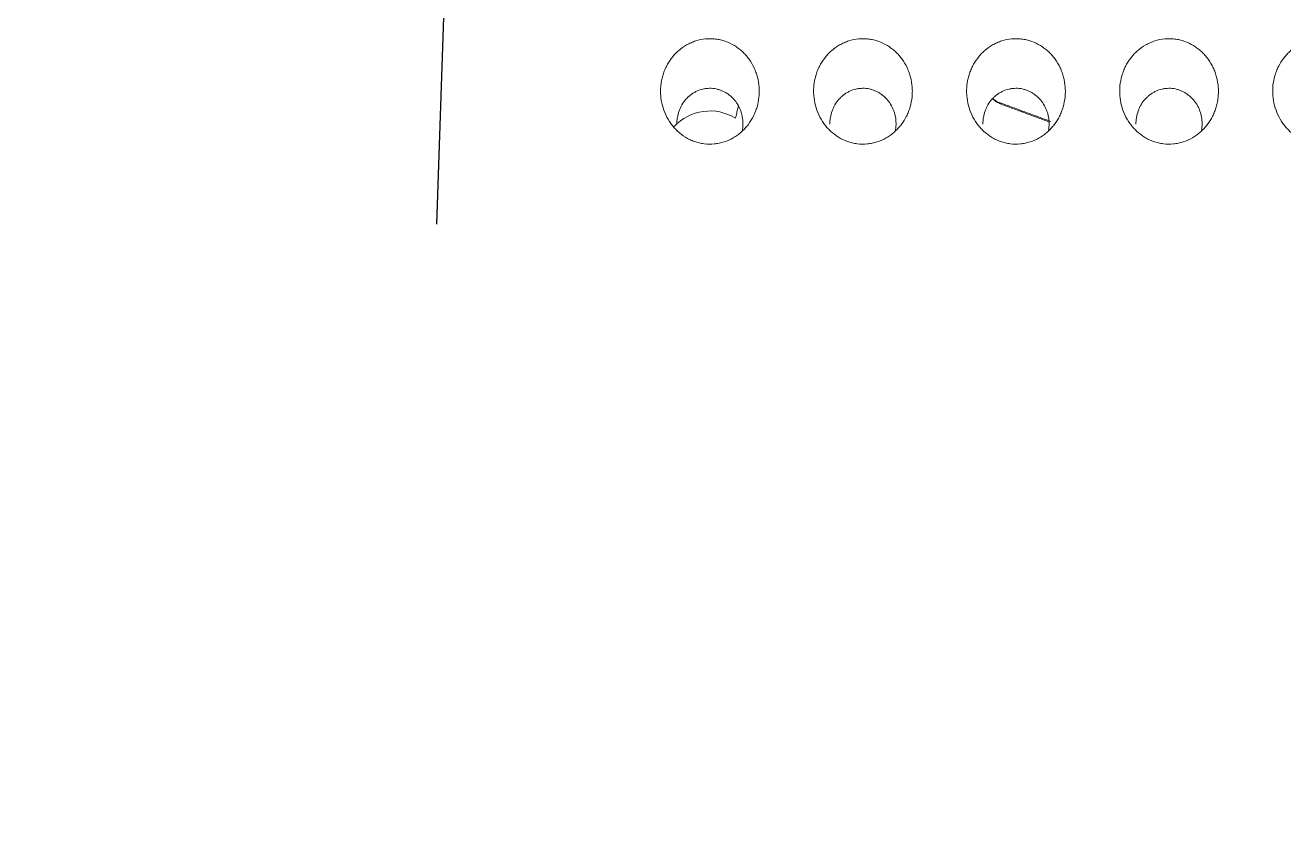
# Model space of a CAD drawing. Header units: inches. Extents: x 3778 to 56227, y -16914 to 35091.
# Drawn here: x 42826.02 to 42850.59, y -12682.39 to -12666.7 of the extents above; entities that cross this region are included whole.
import ezdxf

# ---------------------------------------------------------------- set-up
doc = ezdxf.new("R2010")
doc.units = ezdxf.units.IN
doc.header["$LTSCALE"] = 100
doc.header["$MEASUREMENT"] = 0
doc.linetypes.add('DH-HID2', pattern=[1.2, 0.8, -0.4])
doc.layers.add('2-con', color=2, linetype='Continuous')
doc.layers.add('FU-FURM', color=251, linetype='DH-HID2')
doc.layers.add('mark-B', color=2, linetype='Continuous', lineweight=20)

# ---------------------------------------------------------------- blocks, each defined once
blk = doc.blocks.new('cjscjdeh')
at = {"layer": 'FU-FURM', "color": 8}
blk.add_line((150668.99, 67933.385), (150679.648, 68251.525), dxfattribs=at)
blk = doc.blocks.new('무풍1WAY 대형')
at = {"layer": 'mark-B'}
for centre, major_axis, ratio, start_param, end_param in [((-155.34, -409.572), (0, -1.002), 0.971746, 5.743447, 7.086078), ((-161.09, -410.895), (0.068, 0.187), 0.588258, 5.866146, 6.304041)]:
    blk.add_ellipse(centre, major_axis=major_axis, ratio=ratio, start_param=start_param, end_param=end_param, dxfattribs=at)
for points, knots in [([(-166.527, -410.329), (-166.489, -410.383), (-166.456, -410.439), (-166.401, -410.556), (-166.379, -410.617), (-166.346, -410.744), (-166.335, -410.808), (-166.327, -410.905), (-166.326, -410.938), (-166.327, -410.987), (-166.327, -411.003), (-166.329, -411.036), (-166.33, -411.052), (-166.339, -411.133), (-166.351, -411.197), (-166.378, -411.29), (-166.388, -411.321), (-166.412, -411.382), (-166.425, -411.412), (-166.469, -411.5), (-166.503, -411.555), (-166.562, -411.632), (-166.583, -411.657), (-166.617, -411.693), (-166.628, -411.705), (-166.652, -411.727), (-166.664, -411.739), (-166.725, -411.792), (-166.778, -411.83), (-166.849, -411.87), (-166.863, -411.878), (-166.892, -411.893), (-166.907, -411.9), (-166.952, -411.92), (-166.983, -411.931), (-167.076, -411.961), (-167.139, -411.974), (-167.221, -411.981), (-167.238, -411.983), (-167.27, -411.984), (-167.287, -411.984), (-167.336, -411.983), (-167.401, -411.979), (-167.465, -411.968), (-167.513, -411.956), (-167.529, -411.952), (-167.56, -411.943), (-167.576, -411.938), (-167.653, -411.911), (-167.712, -411.883), (-167.782, -411.841), (-167.796, -411.832), (-167.823, -411.814), (-167.863, -411.785), (-167.925, -411.733), (-167.971, -411.686), (-168.014, -411.637), (-168.035, -411.611), (-168.092, -411.532), (-168.125, -411.476), (-168.159, -411.402), (-168.166, -411.387), (-168.179, -411.357), (-168.184, -411.342), (-168.201, -411.295), (-168.211, -411.264), (-168.235, -411.17), (-168.246, -411.106), (-168.253, -411.008), (-168.254, -410.975), (-168.253, -410.91), (-168.251, -410.877), (-168.241, -410.781), (-168.229, -410.717), (-168.206, -410.638), (-168.201, -410.622), (-168.191, -410.591), (-168.174, -410.545), (-168.154, -410.501), (-168.111, -410.414), (-168.077, -410.359), (-168.017, -410.28), (-167.996, -410.255), (-167.951, -410.208), (-167.905, -410.162), (-167.854, -410.122), (-167.815, -410.093), (-167.801, -410.084), (-167.773, -410.066), (-167.759, -410.057), (-167.688, -410.017), (-167.629, -409.99), (-167.536, -409.96), (-167.504, -409.952), (-167.456, -409.942), (-167.44, -409.939), (-167.407, -409.934), (-167.391, -409.932), (-167.31, -409.925), (-167.245, -409.925), (-167.164, -409.936), (-167.147, -409.938), (-167.115, -409.944), (-167.067, -409.954), (-166.989, -409.977), (-166.928, -410.002), (-166.884, -410.023), (-166.869, -410.03), (-166.84, -410.046), (-166.826, -410.054), (-166.756, -410.097), (-166.705, -410.137), (-166.633, -410.204), (-166.61, -410.227), (-166.567, -410.277), (-166.546, -410.302), (-166.527, -410.329)], [0, 0, 0, 0, 0.03125, 0.03125, 0.0625, 0.0625, 0.09375, 0.09375, 0.109375, 0.109375, 0.117187, 0.117187, 0.125, 0.125, 0.15625, 0.15625, 0.171875, 0.171875, 0.1875, 0.1875, 0.21875, 0.21875, 0.234375, 0.234375, 0.242187, 0.242187, 0.25, 0.25, 0.28125, 0.28125, 0.289062, 0.289062, 0.296875, 0.296875, 0.3125, 0.3125, 0.34375, 0.34375, 0.351562, 0.351562, 0.359375, 0.359375, 0.375, 0.390625, 0.390625, 0.398437, 0.398437, 0.40625, 0.40625, 0.4375, 0.4375, 0.445312, 0.445312, 0.453125, 0.46875, 0.484375, 0.484375, 0.5, 0.5, 0.53125, 0.53125, 0.539062, 0.539062, 0.546875, 0.546875, 0.5625, 0.5625, 0.59375, 0.59375, 0.609375, 0.609375, 0.625, 0.625, 0.65625, 0.65625, 0.664062, 0.664062, 0.671875, 0.6875, 0.6875, 0.71875, 0.71875, 0.734375, 0.734375, 0.75, 0.765625, 0.765625, 0.773437, 0.773437, 0.78125, 0.78125, 0.8125, 0.8125, 0.828125, 0.828125, 0.835937, 0.835937, 0.84375, 0.84375, 0.875, 0.875, 0.882812, 0.882812, 0.890625, 0.90625, 0.921875, 0.921875, 0.929687, 0.929687, 0.9375, 0.9375, 0.96875, 0.96875, 0.984375, 0.984375, 1, 1, 1, 1]), ([(-163.539, -410.329), (-163.501, -410.383), (-163.468, -410.439), (-163.414, -410.556), (-163.391, -410.617), (-163.358, -410.744), (-163.347, -410.808), (-163.34, -410.905), (-163.339, -410.938), (-163.339, -410.987), (-163.34, -411.003), (-163.342, -411.036), (-163.343, -411.052), (-163.351, -411.133), (-163.363, -411.197), (-163.39, -411.29), (-163.401, -411.321), (-163.424, -411.382), (-163.438, -411.412), (-163.481, -411.5), (-163.516, -411.555), (-163.575, -411.632), (-163.596, -411.657), (-163.629, -411.693), (-163.641, -411.705), (-163.664, -411.727), (-163.676, -411.739), (-163.738, -411.792), (-163.79, -411.83), (-163.861, -411.87), (-163.875, -411.878), (-163.905, -411.893), (-163.92, -411.9), (-163.965, -411.92), (-163.995, -411.931), (-164.088, -411.961), (-164.152, -411.974), (-164.234, -411.981), (-164.25, -411.983), (-164.283, -411.984), (-164.299, -411.984), (-164.348, -411.983), (-164.413, -411.979), (-164.477, -411.968), (-164.525, -411.956), (-164.541, -411.952), (-164.573, -411.943), (-164.588, -411.938), (-164.665, -411.911), (-164.724, -411.883), (-164.794, -411.841), (-164.808, -411.832), (-164.835, -411.814), (-164.875, -411.785), (-164.938, -411.733), (-164.983, -411.686), (-165.026, -411.637), (-165.047, -411.611), (-165.105, -411.532), (-165.137, -411.476), (-165.172, -411.402), (-165.178, -411.387), (-165.191, -411.357), (-165.197, -411.342), (-165.214, -411.295), (-165.223, -411.264), (-165.248, -411.17), (-165.258, -411.106), (-165.266, -411.008), (-165.267, -410.975), (-165.266, -410.91), (-165.264, -410.877), (-165.254, -410.781), (-165.242, -410.717), (-165.219, -410.638), (-165.214, -410.622), (-165.203, -410.591), (-165.186, -410.545), (-165.167, -410.501), (-165.123, -410.414), (-165.089, -410.359), (-165.029, -410.28), (-165.008, -410.255), (-164.964, -410.208), (-164.917, -410.162), (-164.867, -410.122), (-164.827, -410.093), (-164.814, -410.084), (-164.786, -410.066), (-164.772, -410.057), (-164.701, -410.017), (-164.641, -409.99), (-164.548, -409.96), (-164.517, -409.952), (-164.469, -409.942), (-164.452, -409.939), (-164.42, -409.934), (-164.404, -409.932), (-164.323, -409.925), (-164.257, -409.925), (-164.176, -409.936), (-164.16, -409.938), (-164.127, -409.944), (-164.079, -409.954), (-164.001, -409.977), (-163.941, -410.002), (-163.896, -410.023), (-163.882, -410.03), (-163.853, -410.046), (-163.839, -410.054), (-163.769, -410.097), (-163.717, -410.137), (-163.646, -410.204), (-163.623, -410.227), (-163.579, -410.277), (-163.559, -410.302), (-163.539, -410.329)], [0, 0, 0, 0, 0.03125, 0.03125, 0.0625, 0.0625, 0.09375, 0.09375, 0.109375, 0.109375, 0.117187, 0.117187, 0.125, 0.125, 0.15625, 0.15625, 0.171875, 0.171875, 0.1875, 0.1875, 0.21875, 0.21875, 0.234375, 0.234375, 0.242187, 0.242187, 0.25, 0.25, 0.28125, 0.28125, 0.289062, 0.289062, 0.296875, 0.296875, 0.3125, 0.3125, 0.34375, 0.34375, 0.351562, 0.351562, 0.359375, 0.359375, 0.375, 0.390625, 0.390625, 0.398438, 0.398438, 0.40625, 0.40625, 0.4375, 0.4375, 0.445313, 0.445313, 0.453125, 0.46875, 0.484375, 0.484375, 0.5, 0.5, 0.53125, 0.53125, 0.539063, 0.539063, 0.546875, 0.546875, 0.5625, 0.5625, 0.59375, 0.59375, 0.609375, 0.609375, 0.625, 0.625, 0.65625, 0.65625, 0.664063, 0.664063, 0.671875, 0.6875, 0.6875, 0.71875, 0.71875, 0.734375, 0.734375, 0.75, 0.765625, 0.765625, 0.773438, 0.773438, 0.78125, 0.78125, 0.8125, 0.8125, 0.828125, 0.828125, 0.835938, 0.835938, 0.84375, 0.84375, 0.875, 0.875, 0.882813, 0.882813, 0.890625, 0.90625, 0.921875, 0.921875, 0.929688, 0.929688, 0.9375, 0.9375, 0.96875, 0.96875, 0.984375, 0.984375, 1, 1, 1, 1]), ([(-160.552, -410.329), (-160.513, -410.383), (-160.481, -410.439), (-160.426, -410.556), (-160.404, -410.617), (-160.371, -410.744), (-160.36, -410.808), (-160.352, -410.905), (-160.351, -410.938), (-160.352, -410.987), (-160.352, -411.003), (-160.354, -411.036), (-160.355, -411.052), (-160.364, -411.133), (-160.376, -411.197), (-160.403, -411.29), (-160.413, -411.321), (-160.437, -411.382), (-160.45, -411.412), (-160.494, -411.5), (-160.528, -411.555), (-160.587, -411.632), (-160.608, -411.657), (-160.642, -411.693), (-160.653, -411.705), (-160.677, -411.727), (-160.689, -411.739), (-160.75, -411.792), (-160.803, -411.83), (-160.873, -411.87), (-160.888, -411.878), (-160.917, -411.893), (-160.932, -411.9), (-160.977, -411.92), (-161.008, -411.931), (-161.101, -411.961), (-161.164, -411.974), (-161.246, -411.981), (-161.263, -411.983), (-161.295, -411.984), (-161.312, -411.984), (-161.361, -411.983), (-161.425, -411.979), (-161.49, -411.968), (-161.538, -411.956), (-161.554, -411.952), (-161.585, -411.943), (-161.601, -411.938), (-161.678, -411.911), (-161.737, -411.883), (-161.807, -411.841), (-161.821, -411.832), (-161.848, -411.814), (-161.888, -411.785), (-161.95, -411.733), (-161.995, -411.686), (-162.039, -411.637), (-162.059, -411.611), (-162.117, -411.532), (-162.15, -411.476), (-162.184, -411.402), (-162.191, -411.387), (-162.203, -411.357), (-162.209, -411.342), (-162.226, -411.295), (-162.236, -411.264), (-162.26, -411.17), (-162.271, -411.106), (-162.278, -411.008), (-162.279, -410.975), (-162.278, -410.91), (-162.276, -410.877), (-162.266, -410.781), (-162.254, -410.717), (-162.231, -410.638), (-162.226, -410.622), (-162.216, -410.591), (-162.199, -410.545), (-162.179, -410.501), (-162.136, -410.414), (-162.101, -410.359), (-162.042, -410.28), (-162.02, -410.255), (-161.976, -410.208), (-161.93, -410.162), (-161.879, -410.122), (-161.839, -410.093), (-161.826, -410.084), (-161.798, -410.066), (-161.784, -410.057), (-161.713, -410.017), (-161.654, -409.99), (-161.561, -409.96), (-161.529, -409.952), (-161.481, -409.942), (-161.465, -409.939), (-161.432, -409.934), (-161.416, -409.932), (-161.335, -409.925), (-161.27, -409.925), (-161.188, -409.936), (-161.172, -409.938), (-161.14, -409.944), (-161.092, -409.954), (-161.014, -409.977), (-160.953, -410.002), (-160.909, -410.023), (-160.894, -410.03), (-160.865, -410.046), (-160.851, -410.054), (-160.781, -410.097), (-160.73, -410.137), (-160.658, -410.204), (-160.635, -410.227), (-160.592, -410.277), (-160.571, -410.302), (-160.552, -410.329)], [0, 0, 0, 0, 0.03125, 0.03125, 0.0625, 0.0625, 0.09375, 0.09375, 0.109375, 0.109375, 0.117188, 0.117188, 0.125, 0.125, 0.15625, 0.15625, 0.171875, 0.171875, 0.1875, 0.1875, 0.21875, 0.21875, 0.234375, 0.234375, 0.242188, 0.242188, 0.25, 0.25, 0.28125, 0.28125, 0.289063, 0.289063, 0.296875, 0.296875, 0.3125, 0.3125, 0.34375, 0.34375, 0.351563, 0.351563, 0.359375, 0.359375, 0.375, 0.390625, 0.390625, 0.398438, 0.398438, 0.40625, 0.40625, 0.4375, 0.4375, 0.445313, 0.445313, 0.453125, 0.46875, 0.484375, 0.484375, 0.5, 0.5, 0.53125, 0.53125, 0.539063, 0.539063, 0.546875, 0.546875, 0.5625, 0.5625, 0.59375, 0.59375, 0.609375, 0.609375, 0.625, 0.625, 0.65625, 0.65625, 0.664063, 0.664063, 0.671875, 0.6875, 0.6875, 0.71875, 0.71875, 0.734375, 0.734375, 0.75, 0.765625, 0.765625, 0.773438, 0.773438, 0.78125, 0.78125, 0.8125, 0.8125, 0.828125, 0.828125, 0.835938, 0.835938, 0.84375, 0.84375, 0.875, 0.875, 0.882813, 0.882813, 0.890625, 0.90625, 0.921875, 0.921875, 0.929688, 0.929688, 0.9375, 0.9375, 0.96875, 0.96875, 0.984375, 0.984375, 1, 1, 1, 1]), ([(-157.564, -410.329), (-157.526, -410.383), (-157.493, -410.439), (-157.438, -410.556), (-157.416, -410.617), (-157.383, -410.744), (-157.372, -410.808), (-157.365, -410.905), (-157.364, -410.938), (-157.364, -410.987), (-157.365, -411.003), (-157.366, -411.036), (-157.368, -411.052), (-157.376, -411.133), (-157.388, -411.197), (-157.415, -411.29), (-157.425, -411.321), (-157.449, -411.382), (-157.463, -411.412), (-157.506, -411.5), (-157.541, -411.555), (-157.6, -411.632), (-157.621, -411.657), (-157.654, -411.693), (-157.666, -411.705), (-157.689, -411.727), (-157.701, -411.739), (-157.762, -411.792), (-157.815, -411.83), (-157.886, -411.87), (-157.9, -411.878), (-157.93, -411.893), (-157.945, -411.9), (-157.99, -411.92), (-158.02, -411.931), (-158.113, -411.961), (-158.177, -411.974), (-158.259, -411.981), (-158.275, -411.983), (-158.308, -411.984), (-158.324, -411.984), (-158.373, -411.983), (-158.438, -411.979), (-158.502, -411.968), (-158.55, -411.956), (-158.566, -411.952), (-158.598, -411.943), (-158.613, -411.938), (-158.69, -411.911), (-158.749, -411.883), (-158.819, -411.841), (-158.833, -411.832), (-158.86, -411.814), (-158.9, -411.785), (-158.962, -411.733), (-159.008, -411.686), (-159.051, -411.637), (-159.072, -411.611), (-159.129, -411.532), (-159.162, -411.476), (-159.197, -411.402), (-159.203, -411.387), (-159.216, -411.357), (-159.222, -411.342), (-159.239, -411.295), (-159.248, -411.264), (-159.273, -411.17), (-159.283, -411.106), (-159.291, -411.008), (-159.292, -410.975), (-159.291, -410.91), (-159.289, -410.877), (-159.279, -410.781), (-159.266, -410.717), (-159.244, -410.638), (-159.239, -410.622), (-159.228, -410.591), (-159.211, -410.545), (-159.192, -410.501), (-159.148, -410.414), (-159.114, -410.359), (-159.054, -410.28), (-159.033, -410.255), (-158.989, -410.208), (-158.942, -410.162), (-158.892, -410.122), (-158.852, -410.093), (-158.838, -410.084), (-158.811, -410.066), (-158.797, -410.057), (-158.726, -410.017), (-158.666, -409.99), (-158.573, -409.96), (-158.542, -409.952), (-158.493, -409.942), (-158.477, -409.939), (-158.445, -409.934), (-158.429, -409.932), (-158.347, -409.925), (-158.282, -409.925), (-158.201, -409.936), (-158.185, -409.938), (-158.152, -409.944), (-158.104, -409.954), (-158.026, -409.977), (-157.966, -410.002), (-157.921, -410.023), (-157.907, -410.03), (-157.878, -410.046), (-157.864, -410.054), (-157.794, -410.097), (-157.742, -410.137), (-157.67, -410.204), (-157.647, -410.227), (-157.604, -410.277), (-157.584, -410.302), (-157.564, -410.329)], [0, 0, 0, 0, 0.03125, 0.03125, 0.0625, 0.0625, 0.09375, 0.09375, 0.109375, 0.109375, 0.117188, 0.117188, 0.125, 0.125, 0.15625, 0.15625, 0.171875, 0.171875, 0.1875, 0.1875, 0.21875, 0.21875, 0.234375, 0.234375, 0.242188, 0.242188, 0.25, 0.25, 0.28125, 0.28125, 0.289063, 0.289063, 0.296875, 0.296875, 0.3125, 0.3125, 0.34375, 0.34375, 0.351562, 0.351562, 0.359375, 0.359375, 0.375, 0.390625, 0.390625, 0.398437, 0.398437, 0.40625, 0.40625, 0.4375, 0.4375, 0.445312, 0.445312, 0.453125, 0.46875, 0.484375, 0.484375, 0.5, 0.5, 0.53125, 0.53125, 0.539062, 0.539062, 0.546875, 0.546875, 0.5625, 0.5625, 0.59375, 0.59375, 0.609375, 0.609375, 0.625, 0.625, 0.65625, 0.65625, 0.664062, 0.664062, 0.671875, 0.6875, 0.6875, 0.71875, 0.71875, 0.734375, 0.734375, 0.75, 0.765625, 0.765625, 0.773437, 0.773437, 0.78125, 0.78125, 0.8125, 0.8125, 0.828125, 0.828125, 0.835938, 0.835938, 0.84375, 0.84375, 0.875, 0.875, 0.882812, 0.882812, 0.890625, 0.90625, 0.921875, 0.921875, 0.929688, 0.929688, 0.9375, 0.9375, 0.96875, 0.96875, 0.984375, 0.984375, 1, 1, 1, 1]), ([(-154.577, -410.329), (-154.538, -410.383), (-154.506, -410.439), (-154.451, -410.556), (-154.429, -410.617), (-154.395, -410.744), (-154.385, -410.808), (-154.377, -410.905), (-154.376, -410.938), (-154.377, -410.987), (-154.377, -411.003), (-154.379, -411.036), (-154.38, -411.052), (-154.388, -411.133), (-154.401, -411.197), (-154.428, -411.29), (-154.438, -411.321), (-154.462, -411.382), (-154.475, -411.412), (-154.519, -411.5), (-154.553, -411.555), (-154.612, -411.632), (-154.633, -411.657), (-154.667, -411.693), (-154.678, -411.705), (-154.702, -411.727), (-154.714, -411.739), (-154.775, -411.792), (-154.828, -411.83), (-154.898, -411.87), (-154.913, -411.878), (-154.942, -411.893), (-154.957, -411.9), (-155.002, -411.92), (-155.033, -411.931), (-155.125, -411.961), (-155.189, -411.974), (-155.271, -411.981), (-155.288, -411.983), (-155.32, -411.984), (-155.337, -411.984), (-155.385, -411.983), (-155.45, -411.979), (-155.515, -411.968), (-155.563, -411.956), (-155.579, -411.952), (-155.61, -411.943), (-155.626, -411.938), (-155.703, -411.911), (-155.762, -411.883), (-155.832, -411.841), (-155.846, -411.832), (-155.873, -411.814), (-155.913, -411.785), (-155.975, -411.733), (-156.02, -411.686), (-156.064, -411.637), (-156.084, -411.611), (-156.142, -411.532), (-156.175, -411.476), (-156.209, -411.402), (-156.216, -411.387), (-156.228, -411.357), (-156.234, -411.342), (-156.251, -411.295), (-156.261, -411.264), (-156.285, -411.17), (-156.296, -411.106), (-156.303, -411.008), (-156.304, -410.975), (-156.303, -410.91), (-156.301, -410.877), (-156.291, -410.781), (-156.279, -410.717), (-156.256, -410.638), (-156.251, -410.622), (-156.241, -410.591), (-156.224, -410.545), (-156.204, -410.501), (-156.161, -410.414), (-156.126, -410.359), (-156.066, -410.28), (-156.045, -410.255), (-156.001, -410.208), (-155.955, -410.162), (-155.904, -410.122), (-155.864, -410.093), (-155.851, -410.084), (-155.823, -410.066), (-155.809, -410.057), (-155.738, -410.017), (-155.679, -409.99), (-155.586, -409.96), (-155.554, -409.952), (-155.506, -409.942), (-155.49, -409.939), (-155.457, -409.934), (-155.441, -409.932), (-155.36, -409.925), (-155.295, -409.925), (-155.213, -409.936), (-155.197, -409.938), (-155.165, -409.944), (-155.117, -409.954), (-155.038, -409.977), (-154.978, -410.002), (-154.934, -410.023), (-154.919, -410.03), (-154.89, -410.046), (-154.876, -410.054), (-154.806, -410.097), (-154.755, -410.137), (-154.683, -410.204), (-154.66, -410.227), (-154.617, -410.277), (-154.596, -410.302), (-154.577, -410.329)], [0, 0, 0, 0, 0.03125, 0.03125, 0.0625, 0.0625, 0.09375, 0.09375, 0.109375, 0.109375, 0.117188, 0.117188, 0.125, 0.125, 0.15625, 0.15625, 0.171875, 0.171875, 0.1875, 0.1875, 0.21875, 0.21875, 0.234375, 0.234375, 0.242188, 0.242188, 0.25, 0.25, 0.28125, 0.28125, 0.289063, 0.289063, 0.296875, 0.296875, 0.3125, 0.3125, 0.34375, 0.34375, 0.351563, 0.351563, 0.359375, 0.359375, 0.375, 0.390625, 0.390625, 0.398438, 0.398438, 0.40625, 0.40625, 0.4375, 0.4375, 0.445312, 0.445312, 0.453125, 0.46875, 0.484375, 0.484375, 0.5, 0.5, 0.53125, 0.53125, 0.539062, 0.539062, 0.546875, 0.546875, 0.5625, 0.5625, 0.59375, 0.59375, 0.609375, 0.609375, 0.625, 0.625, 0.65625, 0.65625, 0.664062, 0.664062, 0.671875, 0.6875, 0.6875, 0.71875, 0.71875, 0.734375, 0.734375, 0.75, 0.765625, 0.765625, 0.773437, 0.773437, 0.78125, 0.78125, 0.8125, 0.8125, 0.828125, 0.828125, 0.835937, 0.835937, 0.84375, 0.84375, 0.875, 0.875, 0.882812, 0.882812, 0.890625, 0.90625, 0.921875, 0.921875, 0.929687, 0.929687, 0.9375, 0.9375, 0.96875, 0.96875, 0.984375, 0.984375, 1, 1, 1, 1]), ([(-163.657, -410.318), (-163.657, -410.34), (-163.657, -410.362), (-163.661, -410.406), (-163.663, -410.428), (-163.675, -410.493), (-163.686, -410.535), (-163.708, -410.597), (-163.716, -410.617), (-163.73, -410.647), (-163.735, -410.657), (-163.746, -410.676), (-163.751, -410.686), (-163.779, -410.733), (-163.805, -410.768), (-163.848, -410.818), (-163.864, -410.833), (-163.896, -410.863), (-163.93, -410.891), (-163.975, -410.922), (-164.003, -410.938), (-164.023, -410.949), (-164.033, -410.954), (-164.083, -410.977), (-164.124, -410.992), (-164.177, -411.004), (-164.188, -411.006), (-164.21, -411.01), (-164.221, -411.011), (-164.254, -411.015), (-164.276, -411.017), (-164.341, -411.017), (-164.385, -411.013), (-164.449, -410.999), (-164.471, -410.993), (-164.512, -410.98), (-164.553, -410.964), (-164.592, -410.944), (-164.63, -410.922), (-164.648, -410.91), (-164.702, -410.871), (-164.734, -410.842), (-164.778, -410.794), (-164.792, -410.777), (-164.812, -410.751), (-164.819, -410.742), (-164.831, -410.724), (-164.837, -410.715), (-164.866, -410.668), (-164.885, -410.629), (-164.908, -410.568), (-164.915, -410.547), (-164.927, -410.505), (-164.932, -410.483), (-164.944, -410.419), (-164.948, -410.376), (-164.949, -410.321), (-164.948, -410.31), (-164.948, -410.288), (-164.947, -410.277), (-164.944, -410.244), (-164.942, -410.222), (-164.937, -410.198), (-164.937, -410.196), (-164.937, -410.194)], [0, 0, 0, 0, 0.029318, 0.029318, 0.058636, 0.058636, 0.117271, 0.117271, 0.146589, 0.146589, 0.161248, 0.161248, 0.175907, 0.175907, 0.234542, 0.234542, 0.26386, 0.26386, 0.293178, 0.322495, 0.337154, 0.337154, 0.351813, 0.351813, 0.410449, 0.410449, 0.425107, 0.425107, 0.439766, 0.439766, 0.469084, 0.469084, 0.52772, 0.52772, 0.557037, 0.557037, 0.586355, 0.615673, 0.615673, 0.644991, 0.644991, 0.703626, 0.703626, 0.732944, 0.732944, 0.747603, 0.747603, 0.762262, 0.762262, 0.820897, 0.820897, 0.850215, 0.850215, 0.879533, 0.879533, 0.938168, 0.938168, 0.952827, 0.952827, 0.967486, 0.967486, 0.996804, 0.996804, 1, 1, 1, 1]), ([(-160.669, -410.318), (-160.669, -410.34), (-160.67, -410.362), (-160.673, -410.406), (-160.676, -410.428), (-160.687, -410.493), (-160.698, -410.535), (-160.72, -410.597), (-160.729, -410.617), (-160.743, -410.647), (-160.748, -410.657), (-160.758, -410.676), (-160.763, -410.686), (-160.791, -410.733), (-160.817, -410.768), (-160.861, -410.818), (-160.876, -410.833), (-160.908, -410.863), (-160.942, -410.891), (-160.987, -410.922), (-161.016, -410.938), (-161.035, -410.949), (-161.045, -410.954), (-161.095, -410.977), (-161.136, -410.992), (-161.19, -411.004), (-161.201, -411.006), (-161.222, -411.01), (-161.233, -411.011), (-161.266, -411.015), (-161.288, -411.017), (-161.354, -411.017), (-161.397, -411.013), (-161.462, -410.999), (-161.483, -410.993), (-161.525, -410.98), (-161.565, -410.964), (-161.604, -410.944), (-161.642, -410.922), (-161.661, -410.91), (-161.714, -410.871), (-161.747, -410.842), (-161.791, -410.794), (-161.805, -410.777), (-161.825, -410.751), (-161.831, -410.742), (-161.844, -410.724), (-161.849, -410.715), (-161.878, -410.668), (-161.897, -410.629), (-161.921, -410.568), (-161.928, -410.547), (-161.94, -410.505), (-161.944, -410.483), (-161.956, -410.419), (-161.961, -410.376), (-161.961, -410.321), (-161.961, -410.31), (-161.96, -410.288), (-161.959, -410.277), (-161.957, -410.244), (-161.954, -410.222), (-161.95, -410.198), (-161.95, -410.196), (-161.949, -410.194)], [0, 0, 0, 0, 0.029318, 0.029318, 0.058636, 0.058636, 0.117271, 0.117271, 0.146589, 0.146589, 0.161248, 0.161248, 0.175907, 0.175907, 0.234542, 0.234542, 0.26386, 0.26386, 0.293178, 0.322495, 0.337154, 0.337154, 0.351813, 0.351813, 0.410449, 0.410449, 0.425107, 0.425107, 0.439766, 0.439766, 0.469084, 0.469084, 0.52772, 0.52772, 0.557037, 0.557037, 0.586355, 0.615673, 0.615673, 0.644991, 0.644991, 0.703626, 0.703626, 0.732944, 0.732944, 0.747603, 0.747603, 0.762262, 0.762262, 0.820897, 0.820897, 0.850215, 0.850215, 0.879533, 0.879533, 0.938168, 0.938168, 0.952827, 0.952827, 0.967486, 0.967486, 0.996804, 0.996804, 1, 1, 1, 1]), ([(-157.682, -410.318), (-157.682, -410.34), (-157.682, -410.362), (-157.686, -410.406), (-157.688, -410.428), (-157.699, -410.493), (-157.711, -410.535), (-157.733, -410.597), (-157.741, -410.617), (-157.755, -410.647), (-157.76, -410.657), (-157.771, -410.676), (-157.776, -410.686), (-157.804, -410.733), (-157.829, -410.768), (-157.873, -410.818), (-157.889, -410.833), (-157.921, -410.863), (-157.954, -410.891), (-158, -410.922), (-158.028, -410.938), (-158.048, -410.949), (-158.058, -410.954), (-158.108, -410.977), (-158.149, -410.992), (-158.202, -411.004), (-158.213, -411.006), (-158.235, -411.01), (-158.246, -411.011), (-158.279, -411.015), (-158.3, -411.017), (-158.366, -411.017), (-158.409, -411.013), (-158.474, -410.999), (-158.496, -410.993), (-158.537, -410.98), (-158.578, -410.964), (-158.617, -410.944), (-158.655, -410.922), (-158.673, -410.91), (-158.727, -410.871), (-158.759, -410.842), (-158.803, -410.794), (-158.817, -410.777), (-158.837, -410.751), (-158.844, -410.742), (-158.856, -410.724), (-158.862, -410.715), (-158.89, -410.668), (-158.91, -410.629), (-158.933, -410.568), (-158.94, -410.547), (-158.952, -410.505), (-158.957, -410.483), (-158.969, -410.419), (-158.973, -410.376), (-158.974, -410.321), (-158.973, -410.31), (-158.973, -410.288), (-158.972, -410.277), (-158.969, -410.244), (-158.966, -410.222), (-158.962, -410.198), (-158.962, -410.196), (-158.962, -410.194)], [0, 0, 0, 0, 0.029318, 0.029318, 0.058636, 0.058636, 0.117271, 0.117271, 0.146589, 0.146589, 0.161248, 0.161248, 0.175907, 0.175907, 0.234542, 0.234542, 0.26386, 0.26386, 0.293178, 0.322495, 0.337154, 0.337154, 0.351813, 0.351813, 0.410449, 0.410449, 0.425107, 0.425107, 0.439766, 0.439766, 0.469084, 0.469084, 0.52772, 0.52772, 0.557037, 0.557037, 0.586355, 0.615673, 0.615673, 0.644991, 0.644991, 0.703626, 0.703626, 0.732944, 0.732944, 0.747603, 0.747603, 0.762262, 0.762262, 0.820897, 0.820897, 0.850215, 0.850215, 0.879533, 0.879533, 0.938168, 0.938168, 0.952827, 0.952827, 0.967486, 0.967486, 0.996804, 0.996804, 1, 1, 1, 1]), ([(-154.694, -410.318), (-154.694, -410.34), (-154.695, -410.362), (-154.698, -410.406), (-154.701, -410.428), (-154.712, -410.493), (-154.723, -410.535), (-154.745, -410.597), (-154.754, -410.617), (-154.768, -410.647), (-154.773, -410.657), (-154.783, -410.676), (-154.788, -410.686), (-154.816, -410.733), (-154.842, -410.768), (-154.885, -410.818), (-154.901, -410.833), (-154.933, -410.863), (-154.967, -410.891), (-155.012, -410.922), (-155.041, -410.938), (-155.06, -410.949), (-155.07, -410.954), (-155.12, -410.977), (-155.161, -410.992), (-155.215, -411.004), (-155.225, -411.006), (-155.247, -411.01), (-155.258, -411.011), (-155.291, -411.015), (-155.313, -411.017), (-155.378, -411.017), (-155.422, -411.013), (-155.487, -410.999), (-155.508, -410.993), (-155.55, -410.98), (-155.59, -410.964), (-155.629, -410.944), (-155.667, -410.922), (-155.686, -410.91), (-155.739, -410.871), (-155.771, -410.842), (-155.816, -410.794), (-155.83, -410.777), (-155.85, -410.751), (-155.856, -410.742), (-155.868, -410.724), (-155.874, -410.715), (-155.903, -410.668), (-155.922, -410.629), (-155.946, -410.568), (-155.952, -410.547), (-155.964, -410.505), (-155.969, -410.483), (-155.981, -410.419), (-155.986, -410.376), (-155.986, -410.321), (-155.986, -410.31), (-155.985, -410.288), (-155.984, -410.277), (-155.982, -410.244), (-155.979, -410.222), (-155.975, -410.199), (-155.974, -410.196), (-155.974, -410.194)], [0, 0, 0, 0, 0.029318, 0.029318, 0.058636, 0.058636, 0.117271, 0.117271, 0.146589, 0.146589, 0.161248, 0.161248, 0.175907, 0.175907, 0.234542, 0.234542, 0.26386, 0.26386, 0.293178, 0.322495, 0.337154, 0.337154, 0.351813, 0.351813, 0.410449, 0.410449, 0.425108, 0.425108, 0.439767, 0.439767, 0.469084, 0.469084, 0.52772, 0.52772, 0.557038, 0.557038, 0.586355, 0.615673, 0.615673, 0.644991, 0.644991, 0.703626, 0.703626, 0.732944, 0.732944, 0.747603, 0.747603, 0.762262, 0.762262, 0.820897, 0.820897, 0.850215, 0.850215, 0.879533, 0.879533, 0.938169, 0.938169, 0.952827, 0.952827, 0.967486, 0.967486, 0.996804, 0.996804, 1, 1, 1, 1]), ([(-155.841, -410.432), (-155.848, -410.465), (-155.855, -410.499), (-155.87, -410.563), (-155.877, -410.595), (-155.888, -410.64), (-155.892, -410.655), (-155.895, -410.669)], [0, 0, 0, 0, 0.403898, 0.403898, 0.807796, 0.807796, 1, 1, 1, 1]), ([(-160.857, -410.81), (-160.867, -410.8), (-160.914, -410.758), (-160.972, -410.727), (-161.023, -410.71)], [0, 0, 0, 0, 0.22682, 1, 1, 1, 1]), ([(-160.863, -410.817), (-160.863, -410.817), (-160.864, -410.817), (-160.871, -410.81), (-160.878, -410.805), (-160.914, -410.777), (-160.946, -410.757), (-160.984, -410.74)], [0, 0, 0, 0, 0.012427, 0.012427, 0.209942, 0.209942, 1, 1, 1, 1])]:
    blk.add_open_spline(points, degree=3, knots=knots, dxfattribs=at)
for points, degree in [([(-160.984, -410.74), (-161.318, -410.619), (-161.655, -410.495), (-161.993, -410.369)], 3), ([(-161.024, -410.706), (-161.951, -410.365)], 1)]:
    blk.add_open_spline(points, degree=degree, dxfattribs=at)
blk = doc.blocks.new('dpdjzjs')
at = {"layer": 'mark-B', "rotation": 180}
blk.add_blockref('무풍1WAY 대형', (178654.915, 88751.491), dxfattribs=at)

msp = doc.modelspace()

# ---------------------------------------------------------------- block references
msp.add_blockref('cjscjdeh', (-107842.967, -80843.836))
at = {"layer": '2-con'}
msp.add_blockref('dpdjzjs', (-135970.865, -101830.442), dxfattribs=at)

doc.saveas('drawing.dxf')
